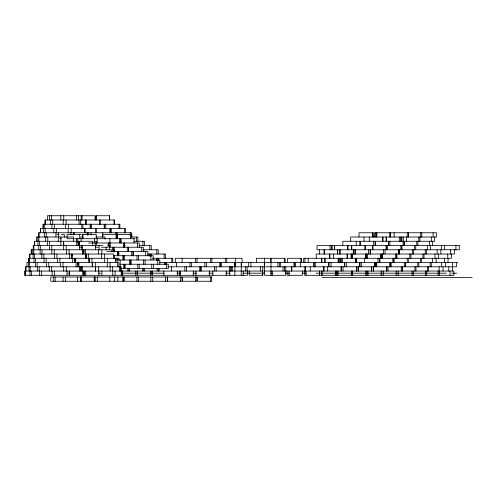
<?xml version="1.0" encoding="UTF-8"?>
<svg xmlns="http://www.w3.org/2000/svg" width="497" height="497" viewBox="0 0 497 497"><rect width="100%" height="100%" fill="white"/><g stroke="black" fill="none" stroke-linecap="round" stroke-linejoin="round"><path stroke-width="0.75" d="M56.795 234.46L59.044 234.46M61.293 234.46L64.287 234.46L64.287 237.299M81.098 234.46L67.045 234.46L67.045 238.715L135.06 238.715M80.315 237.013L83.291 237.013M95.946 237.013L104.966 237.013L104.966 239.138M116.081 237.013L117.783 237.013M131.071 237.013L137.924 237.013L137.924 241.269M59.789 238.715L61.293 238.715M94.119 241.269L96.698 241.269M119.758 241.269L121.231 241.269M134.14 241.269L144.478 241.269L144.478 245.524M79.495 242.971L77.83 242.971L77.83 238.715M88.541 242.971L139.34 242.971L139.34 247.226M102.767 245.524L96.393 245.524L96.393 241.269M107.886 245.524L110.291 245.524M123.759 245.524L125.306 245.524M139.005 245.524L151.256 245.524L151.256 249.774M79.924 247.226L82.167 247.226M98.363 247.226L95.343 247.226L95.343 242.971M101.382 247.226L108.184 247.226L108.184 242.971M109.203 247.226L143.322 247.226L143.322 251.476M113.024 249.774L114.838 249.774M142.832 249.774L158.245 249.774L158.245 254.029M82.893 251.476L84.391 251.476M106.762 251.476L147.826 251.476L147.826 255.731M117.441 254.029L119.379 254.029M147.584 254.029L165.433 254.029L165.433 258.285M71.046 255.731L72.568 255.731M85.534 255.731L86.484 255.731L86.484 258.57M113.664 255.731L153.169 255.731L153.169 259.987M152.567 258.285L172.794 258.285L172.794 262.54M74.09 259.987L76.041 259.987M88.447 259.987L89.938 259.987M115.528 259.987L159.804 259.987L159.804 264.242M159.68 262.54L457.687 262.54M77.215 264.242L78.917 264.242M120.038 264.242L168.29 264.242L168.29 268.492L124.995 268.492L124.995 264.242M167.905 266.796L456.482 266.796L456.482 262.54M80.147 268.492L81.614 268.492M120.771 268.492L124.753 268.492L124.753 264.242M262.845 271.045L24.85 271.045L24.85 275.301L122.2 275.301L122.2 271.045M264.584 271.045L453.885 271.045L453.885 275.301L304.704 275.301L304.704 271.045M67.679 273.176L69.922 273.176M82.763 273.176L85.012 273.176M98.512 273.176L100.462 273.176M122.138 273.176L163.904 273.176M177.137 273.176L180.225 273.176M193.209 273.176L196.445 273.176M208.808 273.176L212.666 273.176M225.8 273.176L229.664 273.176M243.151 273.176L264.82 273.176M270.616 273.176L272.94 273.176M285.16 273.176L289.527 273.176M302.157 273.176L306.525 273.176M316.067 273.176L446.294 273.176M451.599 273.176L456.712 273.176M321.975 277.432L472.15 277.432M455.935 245.524L455.935 249.774M454.444 249.774L454.444 254.029L316.266 254.029L316.266 258.285M452.587 266.796L452.587 271.045M452.487 262.54L452.487 266.796M451.394 254.029L451.394 258.285L303.655 258.285L303.655 262.54M450.673 249.774L450.673 254.029M450.009 271.045L450.009 275.301M448.803 266.796L448.803 271.045M448.014 258.285L448.014 262.54M447.747 254.029L447.747 258.285M445.66 262.54L445.66 266.796M444.523 245.524L444.523 249.774M444.492 258.285L444.492 262.54M443.044 266.796L443.044 271.045M441.634 262.54L441.634 266.796M441.473 245.524L441.473 249.774M440.907 249.774L440.907 254.029M439.367 271.045L439.367 275.301M439.106 266.796L439.106 271.045M438.64 254.029L438.64 258.285M438.155 271.045L438.155 275.301M437.149 249.774L437.149 254.029M436.204 258.285L436.204 262.54M434.968 254.029L434.968 258.285M434.651 237.013L434.651 241.269L342.8 241.269L342.837 245.524M433.123 232.758L433.123 237.013M432.657 241.269L432.657 245.524M432.645 258.285L432.645 262.54M431.328 237.013L431.328 241.269M431.241 262.54L431.241 266.796M430.52 245.524L430.52 249.774M430.16 262.54L430.16 266.796M429.42 241.269L429.42 245.524M428.563 266.796L428.563 271.045M427.488 266.796L427.488 271.045M427.395 245.524L427.395 249.774M426.712 271.045L426.712 275.301M426.32 249.774L426.32 254.029M425.37 271.045L425.37 275.301M425.239 249.774L425.239 254.029M424.003 254.029L424.003 258.285M422.935 254.029L422.935 258.285M421.785 232.758L421.785 237.013M421.524 258.285L421.524 262.54M420.698 232.758L420.698 237.013M420.462 258.285L420.462 262.54M419.89 237.013L419.89 241.269M418.809 237.013L418.809 241.269M418.859 262.54L418.859 266.796M417.871 241.269L417.871 245.524M417.803 262.54L417.803 266.796M416.79 241.269L416.79 245.524M415.983 266.796L415.983 271.045M415.716 245.524L415.716 249.774M414.933 266.796L414.933 271.045M414.635 245.524L414.635 249.774M413.405 249.774L413.405 254.029M413.467 271.045L413.467 275.301M412.33 249.774L412.33 254.029M412.075 271.045L412.075 275.301M410.938 254.029L410.938 258.285M409.857 254.029L409.857 258.285M408.577 232.758L408.577 237.013M408.36 232.758L408.36 237.013M408.286 258.285L408.286 262.54M407.229 232.758L407.229 237.013M407.198 258.285L407.198 262.54M406.36 237.013L406.36 241.269M405.546 262.54L405.546 266.796M405.434 262.54L405.434 266.796M404.334 262.54L404.334 266.796M404.229 241.269L404.229 245.524M404.136 241.269L404.136 245.524M403.514 237.013L403.514 241.269M403.086 241.269L403.086 245.524M402.365 266.796L402.365 271.045M402.21 266.796L402.21 271.045M401.955 245.524L401.955 249.774M401.899 237.013L401.899 241.269M401.688 245.524L401.688 249.774M401.514 237.013L401.514 241.269M401.241 266.796L401.241 271.045M400.793 245.524L400.793 249.774M400.476 237.013L400.476 241.269M399.526 249.774L399.526 254.029M399.271 237.013L399.271 241.269M399.072 249.774L399.072 254.029M398.346 249.774L398.346 254.029M398.14 271.045L398.14 275.301M396.848 254.029L396.929 258.285M396.482 254.029L396.482 258.285M396.283 254.029L396.283 258.285M396.159 271.045L396.159 275.301M395.718 254.029L395.718 258.285M394.152 258.285L394.152 262.54M394.133 232.758L394.133 237.013M393.313 258.285L393.313 262.54M392.903 258.285L392.903 262.54M391.176 262.54L391.176 266.796M390.549 232.758L390.549 237.013M390.449 262.54L390.449 266.796M390.257 232.758L390.257 237.013M390.145 262.54L390.145 266.796M389.872 232.758L389.872 237.013M389.865 241.269L389.865 245.524M389.884 262.54L389.884 266.796M388.729 241.269L388.729 245.524M388.53 241.269L388.53 245.524M387.995 266.796L387.995 271.045M387.523 245.524L387.523 249.774M386.784 266.796L386.784 271.045M386.647 266.796L386.647 271.045M386.399 237.013L386.399 241.269M386.268 245.524L386.268 249.774M386.113 237.013L386.113 241.269M386.15 245.524L386.15 249.774M385.032 249.774L385.032 254.029M383.616 249.774L383.653 254.029M383.249 271.045L383.249 275.301M382.963 237.013L382.963 241.269M382.678 237.013L382.678 241.269M382.367 254.029L382.367 258.285M382.23 254.029L382.23 258.285M382.044 254.029L382.044 258.285M381.889 254.029L381.889 258.285M381.541 271.045L381.541 275.301M381.199 271.045L381.199 275.301M379.938 258.285L379.938 262.54M379.528 258.285L379.528 262.54M378.012 258.285L378.012 262.54M376.881 232.758L376.881 237.013M376.757 262.54L376.757 266.796M376.496 232.758L376.496 237.013M376.496 262.54L376.496 266.796M375.341 232.758L375.341 237.013M375.334 241.269L375.334 245.524M375.316 262.54L375.316 266.796M375.136 241.269L375.136 245.524M374.924 262.54L374.924 266.796M374.831 262.54L374.831 266.796M374.564 237.013L374.564 232.758L436.528 232.758L436.528 237.013L350.627 237.013L350.627 241.269M373.477 237.013L373.477 232.758L358.952 232.758L359.02 237.013M373.539 241.269L373.539 245.524M373.384 266.796L373.384 271.045M373.253 266.796L373.253 271.045M372.868 245.524L372.868 249.774M372.75 245.524L372.75 249.774M372.421 232.758L372.421 237.013M372.352 232.758L372.352 237.013M371.626 266.796L371.626 271.045M371.526 266.796L371.526 271.045M370.253 249.774L370.253 254.029M370.215 249.774L370.215 254.029M369.29 237.013L369.29 241.269M368.538 249.774L368.538 254.029M367.979 271.045L367.979 275.301M367.488 254.029L367.507 258.285M366.935 271.045L366.935 275.301M366.668 254.029L366.668 258.285M366.587 254.029L366.587 258.285M365.885 271.045L365.885 275.301M365.786 254.029L365.786 258.285M365.717 254.029L365.717 258.285M365.158 245.524L365.158 249.774M365.059 245.524L365.059 249.774M364.549 258.285L364.612 262.54M364.034 237.013L364.028 241.269M361.431 262.54L361.524 266.796M360.139 241.269L360.139 245.524M360.039 241.269L360.039 245.524M359.934 262.54L359.934 266.796M359.741 262.54L359.735 266.796M358.225 266.796L358.225 271.045M358.126 266.796L358.126 271.045M356.467 266.796L356.467 271.045M356.417 258.285L356.417 262.54M356.399 266.796L356.399 271.045M356.237 241.269L356.2 245.524M355.895 258.285L355.895 262.54M355.138 249.774L355.138 254.029M355.044 249.774L355.044 254.029M353.417 249.774L353.417 254.029M353.28 249.774L353.28 254.029M352.503 271.045L352.503 275.301M352.317 254.029L352.392 258.285M352.156 271.045L352.156 275.301M351.919 254.029L351.919 258.285M351.764 245.524L351.764 249.774M351.659 245.524L351.659 249.774M351.447 254.029L351.447 258.285M351.416 271.045L351.416 275.301M351.081 254.029L351.081 258.285M347.881 245.524L347.881 249.774M347.801 245.524L347.801 249.774M347.509 254.029L347.509 258.285M347.036 254.029L347.036 258.285M346.341 262.54L346.334 266.796M344.769 262.54L344.769 266.796M344.409 262.54L344.409 266.796M343.067 266.796L342.998 271.045M342.65 258.285L342.613 262.54M341.514 266.796L341.514 271.045M341.11 258.285L341.11 262.54M341.06 266.796L341.06 271.045M340.899 258.285L340.899 262.54M340.023 249.774L340.023 254.029M339.88 249.774L339.88 254.029M339.743 258.285L339.743 262.54M338.761 258.285L338.761 262.54M338.476 258.285L338.476 262.54M338.196 258.285L338.196 262.54M338.016 271.045L338.016 275.301M337.68 249.774L337.68 254.029M337.538 249.774L337.538 254.029M336.991 271.045L336.991 275.301M336.047 271.045L336.047 275.301M335.45 271.045L335.45 275.301M334.481 245.524L334.481 249.774M334.4 245.524L334.4 249.774M333.673 254.029L333.673 258.285M332.182 245.524L332.182 249.774M331.456 245.524L331.456 249.774M331.033 262.54L331.033 266.796M330.064 245.524L330.064 249.774M329.865 254.029L329.865 258.285M329.66 254.029L329.66 258.285M329.033 262.54L329.033 266.796M328.672 262.54L328.672 266.796M327.691 266.796L327.691 271.045M325.088 258.285L325.088 262.54M324.808 258.285L324.808 262.54M324.28 249.774L324.28 254.029M324.143 249.774L324.143 254.029M324.069 266.796L324.069 271.045M323.615 266.796L323.615 271.045M322.05 271.045L322.05 275.301M321.882 258.285L321.882 262.54M321.689 271.045L321.689 275.301M321.602 258.285L321.602 262.54M321.565 271.045L321.565 275.301M319.596 271.045L319.596 275.301M319.546 249.774L319.546 254.029M319.378 271.045L319.378 275.301M315.291 262.54L315.291 266.796M314.141 262.54L314.141 266.796M313.781 262.54L313.781 266.796M310.252 266.796L310.252 271.045M308.215 258.285L308.215 262.54M305.978 271.045L305.978 275.301M305.183 266.796L305.183 271.045M305.077 266.796L305.077 271.045M304.928 258.285L304.928 262.54M302.462 271.045L302.462 275.301L287.092 275.301L287.092 271.045M301.312 262.54L301.312 258.285L287.483 258.285L287.483 262.54M300.884 258.285L300.884 262.54M300.399 262.54L300.399 266.796M295.566 262.54L295.566 266.796M294.292 262.54L294.292 266.796M294.075 262.54L294.075 266.796M291.782 266.796L291.782 271.045M291.677 266.796L291.677 271.045M289.055 271.045L289.055 275.301M285.781 266.796L285.781 271.045M285.539 271.045L285.539 275.301L264.584 275.301L264.584 262.54M285.141 262.54L285.141 258.285L256.427 258.285L256.427 262.54M284.501 266.796L284.501 271.045M284.29 258.285L284.29 262.54M283.01 266.796L283.01 271.045M280.675 262.54L280.675 266.796M279.401 262.54L279.401 266.796M277.904 262.54L277.904 266.796M272.139 271.045L272.139 275.301M270.995 258.285L270.971 275.301M270.89 258.285L270.89 262.54M264.615 258.285L264.615 262.54M264.503 262.54L264.503 266.796M264.323 262.54L264.323 266.796M262.845 266.796L262.845 275.301L249.227 275.301L249.227 271.045M262.633 271.045L262.633 275.301M260.496 266.796L260.496 271.045M250.923 262.54L250.923 266.796M248.581 262.54L248.581 266.796M247.431 271.045L247.431 275.301L152.194 275.301L152.194 271.045M247.096 266.796L247.096 271.045M245.717 266.796L245.717 271.045M243.195 271.045L243.195 275.301M242.07 262.54L242.07 258.285L175.298 258.285L175.298 262.54M241.362 262.54L241.362 266.796M241.244 262.54L241.244 275.301M235.69 258.285L235.69 262.54M235.18 262.54L235.18 266.796M234.975 262.54L234.975 266.796M234.864 262.54L234.864 275.301M234.652 262.54L234.652 266.796M232.316 266.796L232.316 271.045M231.353 266.796L231.353 271.045M230.291 266.796L230.291 271.045M229.794 271.045L229.794 275.301M229.552 266.796L229.552 271.045M226.787 258.285L226.787 262.54M226.272 271.045L226.272 275.301M225.29 258.285L225.29 262.54M221.252 262.54L221.252 266.796M220.718 262.54L220.718 266.796M219.761 262.54L219.761 266.796M216.152 266.796L216.152 271.045M214.654 266.796L214.654 271.045M212.871 271.045L212.871 275.301M211.89 258.285L211.89 262.54M210.753 277.003L210.753 281.259M210.399 258.285L210.399 262.54M209.355 271.045L209.355 275.301M206.361 262.54L206.361 266.796M204.87 262.54L204.87 266.796M201.254 266.796L201.254 271.045M200.403 266.796L200.403 271.045M199.763 266.796L199.763 271.045M196.998 258.285L196.998 262.54M195.948 271.045L195.948 275.301M195.681 277.003L195.681 281.259M195.507 258.285L195.507 262.54M193.283 271.045L193.283 275.301M191.469 262.54L191.469 266.796M189.978 262.54L189.978 266.796M186.363 266.796L186.363 271.045M184.872 266.796L184.872 271.045M182.107 258.285L182.107 262.54M180.635 277.003L180.635 281.259M180.119 271.045L180.119 275.301M179.883 271.045L179.883 275.301M177.317 271.045L177.317 275.301M176.578 262.54L176.578 266.796M171.782 258.285L171.782 262.54M171.471 266.796L171.471 271.045M166.532 264.242L166.532 268.492M166.358 262.54L166.358 264.665M165.6 262.54L165.6 264.665M165.619 277.003L165.619 281.259M164.308 262.54L164.308 264.665M164.153 254.029L164.153 258.285M163.917 271.045L163.917 275.301M159.083 268.212L159.083 271.045M158.618 268.212L158.618 271.045M158.549 258.285L158.549 260.409M158.089 258.285L158.089 260.409M157.723 259.987L157.723 264.242M157.151 268.212L157.151 271.045M156.797 249.774L156.797 254.029M156.623 258.285L156.623 260.409M153.648 264.242L153.648 268.492M152.747 277.003L152.747 281.259M151.92 271.045L151.92 275.301L137.371 275.301L137.371 271.045M151.759 264.242L151.759 268.492M151.02 254.029L151.02 256.16M150.914 255.731L150.914 259.987M150.864 277.003L150.864 281.259M150.753 254.029L150.753 256.16M150.374 271.045L150.374 275.301M149.715 245.524L149.715 249.774M149.206 254.029L149.206 256.16M145.64 251.476L145.64 255.731M145.056 259.987L145.056 264.242M144.111 268.212L144.111 271.045M143.937 268.212L143.937 271.045M143.745 249.774L143.745 251.904M143.565 249.774L143.565 251.904M143.471 259.987L143.471 264.242M142.925 241.269L142.925 245.524M142.403 268.212L142.403 271.045M141.316 247.226L141.316 251.476M139.21 264.242L139.21 268.492M138.377 255.731L138.377 259.987M138.315 277.003L138.315 281.259M137.806 264.242L137.806 268.492M137.526 242.971L137.526 247.226M137.178 271.045L137.178 275.301L122.697 275.301L122.697 271.045M136.998 255.731L136.998 259.987M136.923 277.003L136.923 281.259M136.439 237.013L136.439 241.269M135.762 271.045L135.762 275.301M133.979 238.715L133.979 242.971M133.239 251.476L133.239 255.731M133.047 251.476L133.047 255.731M131.898 237.299L131.898 234.46L117.41 234.46L117.41 238.715M131.717 251.476L131.717 255.731M131.624 237.013L131.624 232.758L38.567 232.758L38.567 237.013M130.928 259.987L130.928 264.242M130.835 259.987L130.835 264.242M130.481 234.46L130.481 238.715M130.282 232.758L130.282 234.888M129.518 259.987L129.518 264.242M129.394 268.212L129.394 271.045M129.052 268.212L129.052 271.045M128.593 247.226L128.593 251.476M128.53 247.226L128.53 251.476M127.891 268.212L127.891 271.045M127.282 247.226L127.282 251.476M125.598 232.758L125.598 228.508L40.375 228.508L40.375 232.758M124.679 242.971L124.679 247.226M124.467 228.508L124.467 232.758M124.368 242.971L124.368 247.226M124.151 255.731L124.151 259.987M123.834 255.731L123.834 259.987M123.71 264.242L123.71 268.492M123.386 242.971L123.386 247.226M122.865 255.731L122.865 259.987M122.821 277.003L122.821 281.259M122.113 271.045L122.113 275.301M122.026 271.045L122.026 275.301M121.231 275.301L121.243 266.796L25.732 266.796L25.732 271.045M121.02 238.715L121.02 242.971M120.516 266.796L120.516 271.045M120.46 238.715L120.46 242.971M120.162 259.987L120.137 266.796M119.883 228.508L119.883 224.253L42.941 224.253L42.941 228.508M119.746 238.715L119.746 242.971M119.528 266.796L119.528 271.045M119.038 224.253L119.038 228.508M118.92 260.409L118.92 258.285L28.702 258.285L28.702 262.54M118.876 266.796L118.876 262.54L26.937 262.54L26.937 266.796M118.708 251.476L118.708 255.731M118.006 251.476L118.006 255.731M117.864 277.003L117.864 281.259M117.665 262.54L117.665 266.796M117.497 251.476L117.497 255.731M117.454 251.476L117.454 255.731M117.18 232.758L117.18 237.013M117.112 258.285L117.112 262.54M116.596 237.299L116.596 234.46L102.792 234.46L102.792 237.299M116.428 232.758L116.428 234.888M116.161 234.46L116.161 238.715M115.832 232.758L115.832 234.888M115.677 258.285L115.677 262.54M115.099 271.045L115.099 275.301M114.521 224.253L114.521 219.997L44.935 219.997L44.935 224.253M114.49 255.731L114.49 258.57M114.347 249.774L114.347 251.904M114.347 277.003L114.347 281.259M114.142 247.226L114.142 251.476M114.018 219.997L114.018 224.253M113.614 258.285L113.614 254.029L29.727 254.029L29.727 258.285M113.378 249.774L113.378 251.904M113.086 247.226L113.086 251.476M112.925 247.226L112.925 251.476M112.776 271.045L112.776 275.301M112.67 266.796L112.67 271.045M111.496 251.904L111.496 249.774L31.23 249.774L31.23 254.029M111.278 228.508L111.278 232.758M110.166 228.508L110.166 232.758M110.148 242.971L110.148 247.226M110.067 262.54L110.123 271.045M110.017 228.508L110.017 232.758M109.905 238.715L109.905 242.971M109.825 277.003L109.825 281.259M109.545 219.997L109.545 215.741L96.039 215.741L96.039 219.997M109.439 215.741L109.439 219.997M109.346 245.524L109.346 249.774M108.967 242.971L108.967 245.804M107.358 258.285L107.284 266.796M106.147 247.226L106.147 250.059M105.755 224.253L105.755 228.508M104.581 224.253L104.581 228.508M104.612 254.029L104.612 258.285M104.358 258.285L104.358 262.54M104.215 224.253L104.215 228.508M102.73 232.758L102.73 237.013M101.854 249.774L101.854 254.029M101.873 271.045L101.873 275.301M101.413 254.029L101.413 258.285M100.661 219.997L100.661 224.253M99.574 219.997L99.574 224.253M99.114 245.524L99.114 249.774M98.866 271.045L98.866 275.301M98.667 266.796L98.667 271.045M98.487 249.774L98.487 254.029M97.3 277.003L97.3 281.259M97.188 238.715L97.188 242.971M96.623 228.508L96.623 232.758M96.275 238.715L96.275 234.46L82.465 234.46L82.465 237.299M96.151 215.741L96.151 219.997M95.542 228.508L95.542 232.758M95.604 249.774L95.604 245.524L33.249 245.524L33.249 249.774M95.598 266.796L95.598 271.045M95.356 266.796L95.356 271.045M95.318 262.54L95.318 266.796M95.039 219.997L95.039 215.741L47.389 215.741L47.389 219.997M95.033 277.003L95.057 281.259M94.492 238.715L94.492 242.971M94.237 277.003L94.237 281.259M92.771 245.524L92.771 241.269L34.554 241.269L34.554 245.524M92.442 262.54L92.442 266.796M92.231 262.54L92.231 266.796M91.964 258.285L91.964 262.54M91.206 224.253L91.206 228.508M90.982 232.758L90.982 234.888M90.839 224.253L90.839 228.508M90.199 224.253L90.199 228.508M89.535 258.285L89.535 262.54M88.814 258.285L88.864 262.54M88.671 254.029L88.671 258.285M88 232.758L88 234.888M87.913 232.758L87.913 234.888M87.429 232.758L87.429 234.888M87.342 232.758L87.342 234.888M87.23 232.758L87.23 234.888M86.695 254.029L86.695 258.285M86.316 219.997L86.316 224.253M85.95 254.029L85.95 258.285M85.77 271.045L85.77 275.301M85.583 254.029L85.583 258.285M85.391 219.997L85.391 224.253M85.478 249.774L85.478 254.029M85.385 219.997L85.385 224.253M85.149 228.508L85.149 232.758M84.502 228.508L84.502 232.758M84.422 271.045L84.422 275.301M83.943 249.774L83.943 254.029M83.552 271.045L83.552 275.301M83.198 249.774L83.198 254.029M82.912 234.46L82.912 238.715M82.912 271.045L82.912 275.301M82.9 224.253L82.9 228.508M82.403 245.524L82.409 254.029M82.34 266.796L82.34 271.045M82.036 215.741L82.036 219.997M81.788 224.253L81.788 228.508M81.415 266.796L81.415 271.045M81.309 245.524L81.309 249.774M81.179 215.741L81.179 219.997M81.098 238.715L81.098 241.554M81.073 277.003L81.073 281.259M80.843 277.003L80.843 281.259M80.688 219.997L80.688 224.253M80.713 277.003L80.713 281.259M80.539 266.796L80.539 271.045M80.384 277.003L80.384 281.259M79.7 234.46L79.7 238.715M79.501 266.796L79.501 271.045M79.445 241.269L79.445 245.524M79.352 245.524L79.352 249.774M79.265 242.971L79.185 245.804M79.073 219.997L79.073 224.253M78.868 262.54L78.868 266.796M78.781 241.269L78.781 245.524M78.681 242.971L78.681 245.804M78.538 215.741L78.538 219.997M78.377 262.54L78.377 266.796M78.035 242.685L78.035 245.524M77.563 262.112L77.563 264.242M77.501 262.54L77.501 266.796M77.451 277.003L77.451 281.259M76.594 238.43L76.594 241.269M76.414 241.269L76.414 245.524M76.37 215.741L76.37 219.997M76.06 262.54L76.06 266.796M75.463 258.285L75.463 262.54M75.414 258.285L75.414 262.54M74.538 258.285L74.538 262.54M74.034 232.758L74.034 234.888M73.836 232.758L73.836 234.888M73.581 241.269L73.581 237.013L36.443 237.013L36.443 241.269M73.432 232.758L73.432 234.888M73.326 232.758L73.326 234.888M72.686 258.285L72.686 262.54M72.202 254.029L72.202 258.285M71.717 254.029L71.717 258.285M71.17 228.508L71.146 232.758M70.847 232.758L70.847 234.888M69.58 271.045L69.58 275.301M69.456 254.029L69.456 258.285M69.288 271.045L69.288 275.301M69.064 249.774L69.108 254.029M68.592 224.253L68.592 228.508M68.195 228.508L68.195 232.758M66.965 271.045L66.965 275.301M66.393 249.774L66.393 254.029M66.281 266.796L66.281 271.045M66.194 245.524L66.194 249.774M66.107 219.997L66.107 224.253M65.629 224.253L65.629 228.508M65.548 277.003L65.548 281.259M63.765 215.741L63.765 219.997M63.84 242.971L63.84 245.804M63.697 266.796L63.697 271.045M63.454 241.269L63.51 249.774M63.156 219.997L63.156 224.253M63.069 277.003L63.069 281.259M63.001 262.54L63.001 266.796M60.889 237.013L60.889 241.269M60.814 215.741L60.814 219.997M60.802 241.269L60.802 245.524M60.466 262.54L60.466 266.796M59.864 258.285L59.864 262.54M58.497 232.758L58.497 237.013M58.273 237.013L58.273 241.269M57.366 258.285L57.366 262.54M56.925 254.029L56.925 258.285M56.31 228.508L56.31 232.758M55.931 232.758L55.931 237.013M55.136 277.003L55.136 281.259M54.484 254.029L54.484 258.285M54.484 271.045L54.484 275.301M54.359 224.253L54.359 228.508M54.223 249.774L54.223 254.029M53.8 228.508L53.8 232.758M53.719 277.003L53.719 281.259M52.738 219.997L52.738 224.253M52.135 271.045L52.135 275.301M51.936 224.253L51.936 228.508M51.843 249.774L51.843 254.029M51.775 245.524L51.775 249.774M51.613 215.741L51.613 219.997M51.564 266.796L51.564 271.045M50.458 219.997L50.458 224.253M49.657 215.741L49.657 219.997M49.601 241.269L49.601 245.524M49.47 245.524L49.47 249.774M49.278 266.796L49.278 271.045M48.749 262.54L48.749 266.796M47.737 237.013L47.737 241.269M47.389 241.269L47.389 245.524M46.544 262.54L46.544 266.796M46.227 232.758L46.227 237.013M46.165 258.285L46.165 262.54M45.643 237.013L45.643 241.269M45.308 219.997L45.308 224.253M45.177 228.508L45.177 232.758M44.761 224.253L44.761 228.508M44.314 232.758L44.314 237.013M44.053 258.285L44.053 262.54M43.879 254.029L43.879 258.285M43.587 224.253L43.531 232.758M41.947 249.774L41.947 254.029M41.878 254.029L41.878 258.285M41.394 271.045L41.394 275.301M40.456 228.508L40.456 232.758M40.425 245.524L40.425 249.774M40.095 249.774L40.095 254.029M39.431 271.045L39.431 275.301M39.369 241.269L39.369 245.524M39.133 232.758L39.133 237.013M39.151 266.796L39.151 271.045M38.884 237.013L38.884 241.269M38.754 245.524L38.754 249.774M37.946 241.269L37.946 245.524M37.815 237.013L37.815 241.269M37.312 266.796L37.312 271.045M37.157 262.54L37.157 266.796M35.529 258.285L35.529 262.54M35.467 262.54L35.467 266.796M34.66 241.269L34.66 245.524M34.374 254.029L34.374 258.285M34.032 258.285L34.032 262.54M33.821 245.524L33.821 249.774M33.771 249.774L33.771 254.029M33.448 245.524L33.448 249.774M33.113 254.029L33.113 258.285M32.814 249.774L32.814 254.029M31.473 249.774L31.473 254.029M31.361 271.045L31.361 275.301M30.205 266.796L30.205 271.045M29.994 271.045L29.994 275.301M29.888 254.029L29.888 258.285M29.485 262.54L29.485 266.796M29.342 258.285L29.342 262.54M29.056 266.796L29.056 271.045M28.801 258.285L28.801 262.54M28.609 262.54L28.609 266.796M25.925 266.796L25.925 271.045M25.558 271.045L25.558 275.301M25.055 271.045L25.055 275.301M459.284 245.524L316.987 245.524L316.987 249.774L459.284 249.774L459.284 245.524M94.461 277.003L50.762 277.003L50.762 281.259L94.461 281.259L94.461 277.003M123.828 277.003L94.778 277.003L94.778 281.259L123.828 281.259L123.828 277.003M167.39 277.003L124.101 277.003L124.101 281.259L167.39 281.259L167.39 277.003M181.983 277.003L167.532 277.003L167.532 281.259L181.983 281.259L181.983 277.003M196.775 277.003L182.48 277.003L182.48 281.259L196.775 281.259L196.775 277.003M211.672 277.003L197.489 277.003L197.489 281.259L211.672 281.259L211.672 277.003M380.907 258.285L380.907 254.029L380.888 258.285M356.051 262.54L356.051 258.285L356.014 262.54"/></g></svg>
